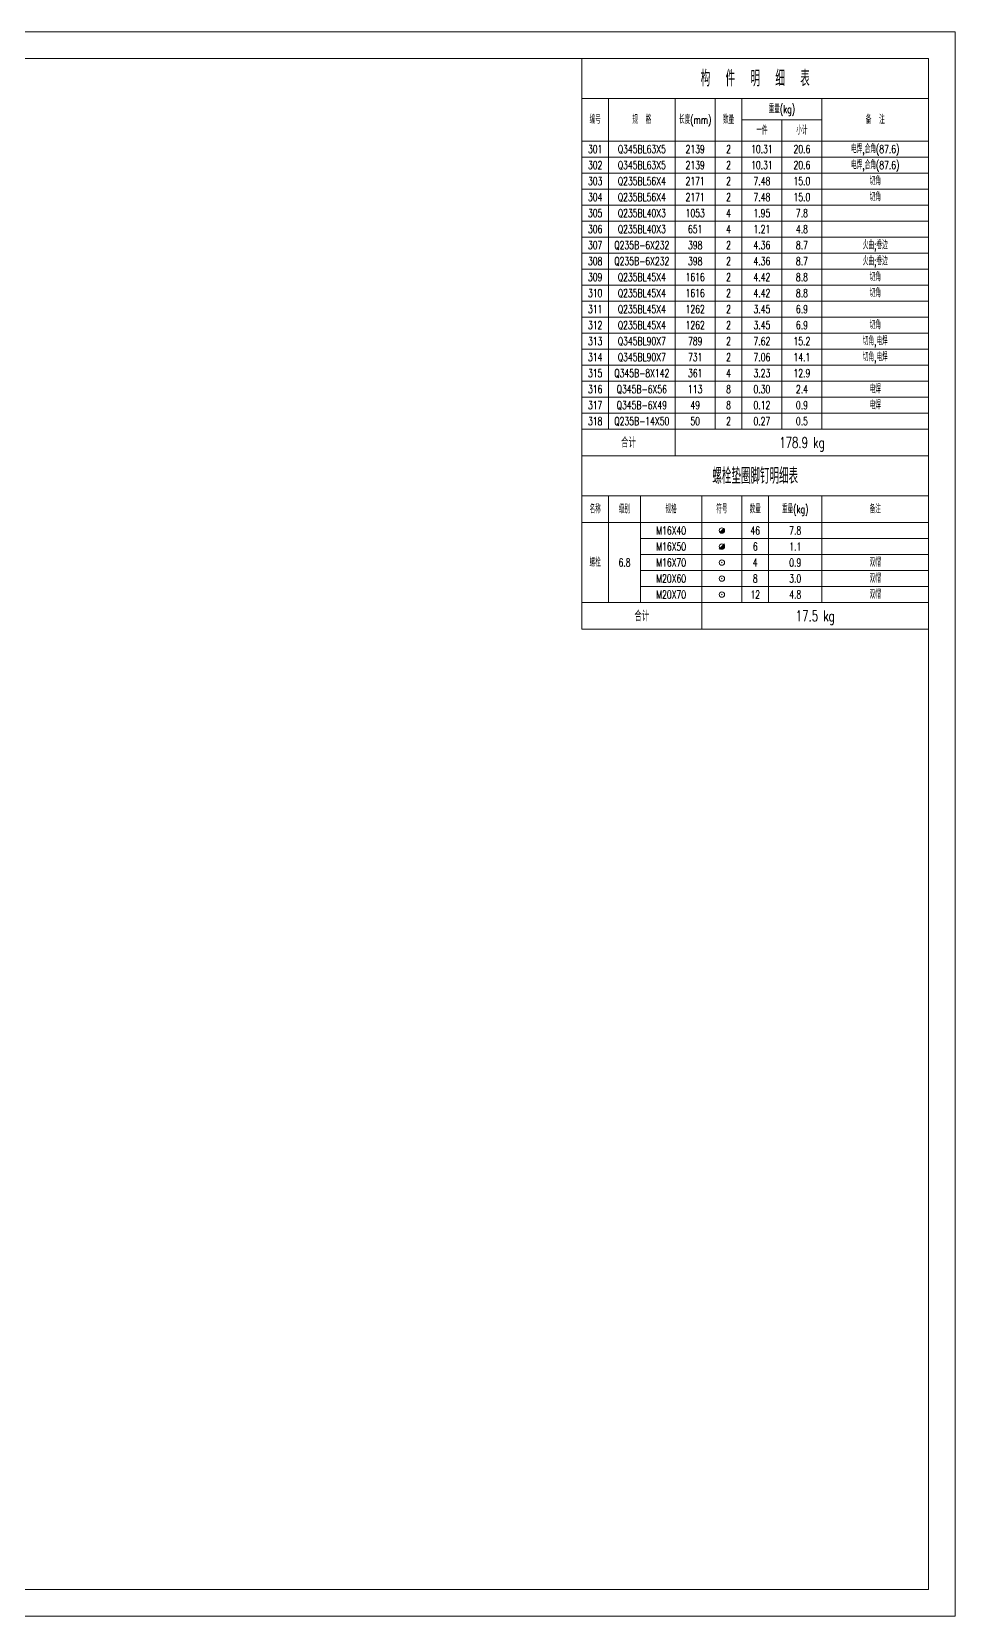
# Model space of a CAD drawing. Extents: x -13400 to 20340, y -61006 to 71674.
# Drawn here: x -3505 to 3420, y 23554 to 35434 of the extents above; entities that cross this region are included whole.
import ezdxf
from ezdxf.enums import TextEntityAlignment as Align

# ---------------------------------------------------------------- set-up
doc = ezdxf.new("R2010")
doc.units = 0
doc.header["$MEASUREMENT"] = 0
doc.layers.get('0').update_dxf_attribs({"linetype": 'CONTINUOUS', "lineweight": 25})
doc.styles.get("Standard").update_dxf_attribs({"font": 'simplex.shx', "width": 0.7, "height": 3, "bigfont": 'gbhzfs.shx'})

# ---------------------------------------------------------------- blocks, each defined once
blk = doc.blocks.new('M16X40S')
at = {"color": 3, "linetype": 'Continuous', "lineweight": 13}
blk.add_line((-0.707, -0.707), (0.707, 0.707), dxfattribs=at)
blk.add_circle((0, 0), 1, dxfattribs=at)
for radius in [0.9, 0.8, 0.7, 0.6, 0.5, 0.4, 0.3, 0.2, 0.1]:
    blk.add_arc((0, 0), radius, 225, 45, dxfattribs=at)
blk = doc.blocks.new('M16X50S')
at = {"color": 3, "linetype": 'Continuous', "lineweight": 13}
blk.add_line((-1, -1), (1, 1), dxfattribs=at)
blk.add_circle((0, 0), 1, dxfattribs=at)
for radius in [0.9, 0.8, 0.7, 0.6, 0.5, 0.4, 0.3, 0.2, 0.1]:
    blk.add_arc((0, 0), radius, 225, 45, dxfattribs=at)
blk = doc.blocks.new('DefaultBolt')
at = {"color": 3, "linetype": 'Continuous', "lineweight": 13}
for p, q in [((-0.1, -0.1), (0.1, 0.1)), ((0.1, -0.1), (-0.1, 0.1))]:
    blk.add_line(p, q, dxfattribs=at)
blk.add_circle((0, 0), 1, dxfattribs=at)

msp = doc.modelspace()

# ---------------------------------------------------------------- linework, layer by layer
at = {"color": 7, "linetype": 'Continuous', "lineweight": 18}
for p, q in [((-13400.26316, 35433.99352), (3419.73684, 35433.99352)), ((3419.73684, 23553.99352), (3419.73684, 35433.99352)), ((-12900.26316, 35233.99352), (3219.73684, 35233.99352)), ((3219.73684, 23753.99352), (3219.73684, 35233.99352)), ((-12900.26316, 23753.99352), (3219.73684, 23753.99352)), ((-13400.26316, 23553.99352), (3419.73684, 23553.99352))]:
    msp.add_line(p, q, dxfattribs=at)
at = {"color": 3, "linetype": 'Continuous', "lineweight": 13}
for points in [[(619.73684, 35233.99352), (619.73684, 34933.99352), (3219.73684, 34933.99352), (3219.73684, 35233.99352)], [(619.73684, 34933.99352), (619.73684, 34613.99352), (819.73684, 34613.99352), (819.73684, 34933.99352)], [(819.73684, 34933.99352), (819.73684, 34613.99352), (1319.73684, 34613.99352), (1319.73684, 34933.99352)], [(1319.73684, 34933.99352), (1319.73684, 34613.99352), (1619.73684, 34613.99352), (1619.73684, 34933.99352)], [(1619.73684, 34933.99352), (1619.73684, 34613.99352), (1819.73684, 34613.99352), (1819.73684, 34933.99352)], [(1819.73684, 34933.99352), (1819.73684, 34773.99352), (2419.73684, 34773.99352), (2419.73684, 34933.99352)], [(2419.73684, 34933.99352), (2419.73684, 34613.99352), (3219.73684, 34613.99352), (3219.73684, 34933.99352)], [(1819.73684, 34773.99352), (1819.73684, 34613.99352), (2119.73684, 34613.99352), (2119.73684, 34773.99352)], [(2119.73684, 34773.99352), (2119.73684, 34613.99352), (2419.73684, 34613.99352), (2419.73684, 34773.99352)], [(619.73684, 34613.99352), (619.73684, 34493.99352), (819.73684, 34493.99352), (819.73684, 34613.99352)], [(819.73684, 34613.99352), (819.73684, 34493.99352), (1319.73684, 34493.99352), (1319.73684, 34613.99352)], [(1319.73684, 34613.99352), (1319.73684, 34493.99352), (1619.73684, 34493.99352), (1619.73684, 34613.99352)], [(1619.73684, 34613.99352), (1619.73684, 34493.99352), (1819.73684, 34493.99352), (1819.73684, 34613.99352)], [(1819.73684, 34613.99352), (1819.73684, 34493.99352), (2119.73684, 34493.99352), (2119.73684, 34613.99352)], [(2119.73684, 34613.99352), (2119.73684, 34493.99352), (2419.73684, 34493.99352), (2419.73684, 34613.99352)], [(2419.73684, 34613.99352), (2419.73684, 34493.99352), (3219.73684, 34493.99352), (3219.73684, 34613.99352)], [(619.73684, 34493.99352), (619.73684, 34373.99352), (819.73684, 34373.99352), (819.73684, 34493.99352)], [(819.73684, 34493.99352), (819.73684, 34373.99352), (1319.73684, 34373.99352), (1319.73684, 34493.99352)], [(1319.73684, 34493.99352), (1319.73684, 34373.99352), (1619.73684, 34373.99352), (1619.73684, 34493.99352)], [(1619.73684, 34493.99352), (1619.73684, 34373.99352), (1819.73684, 34373.99352), (1819.73684, 34493.99352)], [(1819.73684, 34493.99352), (1819.73684, 34373.99352), (2119.73684, 34373.99352), (2119.73684, 34493.99352)], [(2119.73684, 34493.99352), (2119.73684, 34373.99352), (2419.73684, 34373.99352), (2419.73684, 34493.99352)], [(2419.73684, 34493.99352), (2419.73684, 34373.99352), (3219.73684, 34373.99352), (3219.73684, 34493.99352)], [(619.73684, 34373.99352), (619.73684, 34253.99352), (819.73684, 34253.99352), (819.73684, 34373.99352)], [(819.73684, 34373.99352), (819.73684, 34253.99352), (1319.73684, 34253.99352), (1319.73684, 34373.99352)], [(1319.73684, 34373.99352), (1319.73684, 34253.99352), (1619.73684, 34253.99352), (1619.73684, 34373.99352)], [(1619.73684, 34373.99352), (1619.73684, 34253.99352), (1819.73684, 34253.99352), (1819.73684, 34373.99352)], [(1819.73684, 34373.99352), (1819.73684, 34253.99352), (2119.73684, 34253.99352), (2119.73684, 34373.99352)], [(2119.73684, 34373.99352), (2119.73684, 34253.99352), (2419.73684, 34253.99352), (2419.73684, 34373.99352)], [(2419.73684, 34373.99352), (2419.73684, 34253.99352), (3219.73684, 34253.99352), (3219.73684, 34373.99352)], [(619.73684, 34253.99352), (619.73684, 34133.99352), (819.73684, 34133.99352), (819.73684, 34253.99352)], [(819.73684, 34253.99352), (819.73684, 34133.99352), (1319.73684, 34133.99352), (1319.73684, 34253.99352)], [(1319.73684, 34253.99352), (1319.73684, 34133.99352), (1619.73684, 34133.99352), (1619.73684, 34253.99352)], [(1619.73684, 34253.99352), (1619.73684, 34133.99352), (1819.73684, 34133.99352), (1819.73684, 34253.99352)], [(1819.73684, 34253.99352), (1819.73684, 34133.99352), (2119.73684, 34133.99352), (2119.73684, 34253.99352)], [(2119.73684, 34253.99352), (2119.73684, 34133.99352), (2419.73684, 34133.99352), (2419.73684, 34253.99352)], [(2419.73684, 34253.99352), (2419.73684, 34133.99352), (3219.73684, 34133.99352), (3219.73684, 34253.99352)], [(619.73684, 34133.99352), (619.73684, 34013.99352), (819.73684, 34013.99352), (819.73684, 34133.99352)], [(819.73684, 34133.99352), (819.73684, 34013.99352), (1319.73684, 34013.99352), (1319.73684, 34133.99352)], [(1319.73684, 34133.99352), (1319.73684, 34013.99352), (1619.73684, 34013.99352), (1619.73684, 34133.99352)], [(1619.73684, 34133.99352), (1619.73684, 34013.99352), (1819.73684, 34013.99352), (1819.73684, 34133.99352)], [(1819.73684, 34133.99352), (1819.73684, 34013.99352), (2119.73684, 34013.99352), (2119.73684, 34133.99352)], [(2119.73684, 34133.99352), (2119.73684, 34013.99352), (2419.73684, 34013.99352), (2419.73684, 34133.99352)], [(2419.73684, 34133.99352), (2419.73684, 34013.99352), (3219.73684, 34013.99352), (3219.73684, 34133.99352)], [(619.73684, 34013.99352), (619.73684, 33893.99352), (819.73684, 33893.99352), (819.73684, 34013.99352)], [(819.73684, 34013.99352), (819.73684, 33893.99352), (1319.73684, 33893.99352), (1319.73684, 34013.99352)], [(1319.73684, 34013.99352), (1319.73684, 33893.99352), (1619.73684, 33893.99352), (1619.73684, 34013.99352)], [(1619.73684, 34013.99352), (1619.73684, 33893.99352), (1819.73684, 33893.99352), (1819.73684, 34013.99352)], [(1819.73684, 34013.99352), (1819.73684, 33893.99352), (2119.73684, 33893.99352), (2119.73684, 34013.99352)], [(2119.73684, 34013.99352), (2119.73684, 33893.99352), (2419.73684, 33893.99352), (2419.73684, 34013.99352)], [(2419.73684, 34013.99352), (2419.73684, 33893.99352), (3219.73684, 33893.99352), (3219.73684, 34013.99352)], [(619.73684, 33893.99352), (619.73684, 33773.99352), (819.73684, 33773.99352), (819.73684, 33893.99352)], [(819.73684, 33893.99352), (819.73684, 33773.99352), (1319.73684, 33773.99352), (1319.73684, 33893.99352)], [(1319.73684, 33893.99352), (1319.73684, 33773.99352), (1619.73684, 33773.99352), (1619.73684, 33893.99352)], [(1619.73684, 33893.99352), (1619.73684, 33773.99352), (1819.73684, 33773.99352), (1819.73684, 33893.99352)], [(1819.73684, 33893.99352), (1819.73684, 33773.99352), (2119.73684, 33773.99352), (2119.73684, 33893.99352)], [(2119.73684, 33893.99352), (2119.73684, 33773.99352), (2419.73684, 33773.99352), (2419.73684, 33893.99352)], [(2419.73684, 33893.99352), (2419.73684, 33773.99352), (3219.73684, 33773.99352), (3219.73684, 33893.99352)], [(619.73684, 33773.99352), (619.73684, 33653.99352), (819.73684, 33653.99352), (819.73684, 33773.99352)], [(819.73684, 33773.99352), (819.73684, 33653.99352), (1319.73684, 33653.99352), (1319.73684, 33773.99352)], [(1319.73684, 33773.99352), (1319.73684, 33653.99352), (1619.73684, 33653.99352), (1619.73684, 33773.99352)], [(1619.73684, 33773.99352), (1619.73684, 33653.99352), (1819.73684, 33653.99352), (1819.73684, 33773.99352)], [(1819.73684, 33773.99352), (1819.73684, 33653.99352), (2119.73684, 33653.99352), (2119.73684, 33773.99352)], [(2119.73684, 33773.99352), (2119.73684, 33653.99352), (2419.73684, 33653.99352), (2419.73684, 33773.99352)], [(2419.73684, 33773.99352), (2419.73684, 33653.99352), (3219.73684, 33653.99352), (3219.73684, 33773.99352)], [(619.73684, 33653.99352), (619.73684, 33533.99352), (819.73684, 33533.99352), (819.73684, 33653.99352)], [(819.73684, 33653.99352), (819.73684, 33533.99352), (1319.73684, 33533.99352), (1319.73684, 33653.99352)], [(1319.73684, 33653.99352), (1319.73684, 33533.99352), (1619.73684, 33533.99352), (1619.73684, 33653.99352)], [(1619.73684, 33653.99352), (1619.73684, 33533.99352), (1819.73684, 33533.99352), (1819.73684, 33653.99352)], [(1819.73684, 33653.99352), (1819.73684, 33533.99352), (2119.73684, 33533.99352), (2119.73684, 33653.99352)], [(2119.73684, 33653.99352), (2119.73684, 33533.99352), (2419.73684, 33533.99352), (2419.73684, 33653.99352)], [(2419.73684, 33653.99352), (2419.73684, 33533.99352), (3219.73684, 33533.99352), (3219.73684, 33653.99352)], [(619.73684, 33533.99352), (619.73684, 33413.99352), (819.73684, 33413.99352), (819.73684, 33533.99352)], [(819.73684, 33533.99352), (819.73684, 33413.99352), (1319.73684, 33413.99352), (1319.73684, 33533.99352)], [(1319.73684, 33533.99352), (1319.73684, 33413.99352), (1619.73684, 33413.99352), (1619.73684, 33533.99352)], [(1619.73684, 33533.99352), (1619.73684, 33413.99352), (1819.73684, 33413.99352), (1819.73684, 33533.99352)], [(1819.73684, 33533.99352), (1819.73684, 33413.99352), (2119.73684, 33413.99352), (2119.73684, 33533.99352)], [(2119.73684, 33533.99352), (2119.73684, 33413.99352), (2419.73684, 33413.99352), (2419.73684, 33533.99352)], [(2419.73684, 33533.99352), (2419.73684, 33413.99352), (3219.73684, 33413.99352), (3219.73684, 33533.99352)], [(619.73684, 33413.99352), (619.73684, 33293.99352), (819.73684, 33293.99352), (819.73684, 33413.99352)], [(819.73684, 33413.99352), (819.73684, 33293.99352), (1319.73684, 33293.99352), (1319.73684, 33413.99352)], [(1319.73684, 33413.99352), (1319.73684, 33293.99352), (1619.73684, 33293.99352), (1619.73684, 33413.99352)], [(1619.73684, 33413.99352), (1619.73684, 33293.99352), (1819.73684, 33293.99352), (1819.73684, 33413.99352)], [(1819.73684, 33413.99352), (1819.73684, 33293.99352), (2119.73684, 33293.99352), (2119.73684, 33413.99352)], [(2119.73684, 33413.99352), (2119.73684, 33293.99352), (2419.73684, 33293.99352), (2419.73684, 33413.99352)], [(2419.73684, 33413.99352), (2419.73684, 33293.99352), (3219.73684, 33293.99352), (3219.73684, 33413.99352)], [(619.73684, 33293.99352), (619.73684, 33173.99352), (819.73684, 33173.99352), (819.73684, 33293.99352)], [(819.73684, 33293.99352), (819.73684, 33173.99352), (1319.73684, 33173.99352), (1319.73684, 33293.99352)], [(1319.73684, 33293.99352), (1319.73684, 33173.99352), (1619.73684, 33173.99352), (1619.73684, 33293.99352)], [(1619.73684, 33293.99352), (1619.73684, 33173.99352), (1819.73684, 33173.99352), (1819.73684, 33293.99352)], [(1819.73684, 33293.99352), (1819.73684, 33173.99352), (2119.73684, 33173.99352), (2119.73684, 33293.99352)], [(2119.73684, 33293.99352), (2119.73684, 33173.99352), (2419.73684, 33173.99352), (2419.73684, 33293.99352)], [(2419.73684, 33293.99352), (2419.73684, 33173.99352), (3219.73684, 33173.99352), (3219.73684, 33293.99352)], [(619.73684, 33173.99352), (619.73684, 33053.99352), (819.73684, 33053.99352), (819.73684, 33173.99352)], [(819.73684, 33173.99352), (819.73684, 33053.99352), (1319.73684, 33053.99352), (1319.73684, 33173.99352)], [(1319.73684, 33173.99352), (1319.73684, 33053.99352), (1619.73684, 33053.99352), (1619.73684, 33173.99352)], [(1619.73684, 33173.99352), (1619.73684, 33053.99352), (1819.73684, 33053.99352), (1819.73684, 33173.99352)], [(1819.73684, 33173.99352), (1819.73684, 33053.99352), (2119.73684, 33053.99352), (2119.73684, 33173.99352)], [(2119.73684, 33173.99352), (2119.73684, 33053.99352), (2419.73684, 33053.99352), (2419.73684, 33173.99352)], [(2419.73684, 33173.99352), (2419.73684, 33053.99352), (3219.73684, 33053.99352), (3219.73684, 33173.99352)], [(619.73684, 33053.99352), (619.73684, 32933.99352), (819.73684, 32933.99352), (819.73684, 33053.99352)], [(819.73684, 33053.99352), (819.73684, 32933.99352), (1319.73684, 32933.99352), (1319.73684, 33053.99352)], [(1319.73684, 33053.99352), (1319.73684, 32933.99352), (1619.73684, 32933.99352), (1619.73684, 33053.99352)], [(1619.73684, 33053.99352), (1619.73684, 32933.99352), (1819.73684, 32933.99352), (1819.73684, 33053.99352)], [(1819.73684, 33053.99352), (1819.73684, 32933.99352), (2119.73684, 32933.99352), (2119.73684, 33053.99352)], [(2119.73684, 33053.99352), (2119.73684, 32933.99352), (2419.73684, 32933.99352), (2419.73684, 33053.99352)], [(2419.73684, 33053.99352), (2419.73684, 32933.99352), (3219.73684, 32933.99352), (3219.73684, 33053.99352)], [(619.73684, 32933.99352), (619.73684, 32813.99352), (819.73684, 32813.99352), (819.73684, 32933.99352)], [(819.73684, 32933.99352), (819.73684, 32813.99352), (1319.73684, 32813.99352), (1319.73684, 32933.99352)], [(1319.73684, 32933.99352), (1319.73684, 32813.99352), (1619.73684, 32813.99352), (1619.73684, 32933.99352)], [(1619.73684, 32933.99352), (1619.73684, 32813.99352), (1819.73684, 32813.99352), (1819.73684, 32933.99352)], [(1819.73684, 32933.99352), (1819.73684, 32813.99352), (2119.73684, 32813.99352), (2119.73684, 32933.99352)], [(2119.73684, 32933.99352), (2119.73684, 32813.99352), (2419.73684, 32813.99352), (2419.73684, 32933.99352)], [(2419.73684, 32933.99352), (2419.73684, 32813.99352), (3219.73684, 32813.99352), (3219.73684, 32933.99352)], [(619.73684, 32813.99352), (619.73684, 32693.99352), (819.73684, 32693.99352), (819.73684, 32813.99352)], [(819.73684, 32813.99352), (819.73684, 32693.99352), (1319.73684, 32693.99352), (1319.73684, 32813.99352)], [(1319.73684, 32813.99352), (1319.73684, 32693.99352), (1619.73684, 32693.99352), (1619.73684, 32813.99352)], [(1619.73684, 32813.99352), (1619.73684, 32693.99352), (1819.73684, 32693.99352), (1819.73684, 32813.99352)], [(1819.73684, 32813.99352), (1819.73684, 32693.99352), (2119.73684, 32693.99352), (2119.73684, 32813.99352)], [(2119.73684, 32813.99352), (2119.73684, 32693.99352), (2419.73684, 32693.99352), (2419.73684, 32813.99352)], [(2419.73684, 32813.99352), (2419.73684, 32693.99352), (3219.73684, 32693.99352), (3219.73684, 32813.99352)], [(619.73684, 32693.99352), (619.73684, 32573.99352), (819.73684, 32573.99352), (819.73684, 32693.99352)], [(819.73684, 32693.99352), (819.73684, 32573.99352), (1319.73684, 32573.99352), (1319.73684, 32693.99352)], [(1319.73684, 32693.99352), (1319.73684, 32573.99352), (1619.73684, 32573.99352), (1619.73684, 32693.99352)], [(1619.73684, 32693.99352), (1619.73684, 32573.99352), (1819.73684, 32573.99352), (1819.73684, 32693.99352)], [(1819.73684, 32693.99352), (1819.73684, 32573.99352), (2119.73684, 32573.99352), (2119.73684, 32693.99352)], [(2119.73684, 32693.99352), (2119.73684, 32573.99352), (2419.73684, 32573.99352), (2419.73684, 32693.99352)], [(2419.73684, 32693.99352), (2419.73684, 32573.99352), (3219.73684, 32573.99352), (3219.73684, 32693.99352)], [(619.73684, 32573.99352), (619.73684, 32453.99352), (819.73684, 32453.99352), (819.73684, 32573.99352)], [(819.73684, 32573.99352), (819.73684, 32453.99352), (1319.73684, 32453.99352), (1319.73684, 32573.99352)], [(1319.73684, 32573.99352), (1319.73684, 32453.99352), (1619.73684, 32453.99352), (1619.73684, 32573.99352)], [(1619.73684, 32573.99352), (1619.73684, 32453.99352), (1819.73684, 32453.99352), (1819.73684, 32573.99352)], [(1819.73684, 32573.99352), (1819.73684, 32453.99352), (2119.73684, 32453.99352), (2119.73684, 32573.99352)], [(2119.73684, 32573.99352), (2119.73684, 32453.99352), (2419.73684, 32453.99352), (2419.73684, 32573.99352)], [(2419.73684, 32573.99352), (2419.73684, 32453.99352), (3219.73684, 32453.99352), (3219.73684, 32573.99352)], [(619.73684, 32453.99352), (619.73684, 32253.99352), (1319.73684, 32253.99352), (1319.73684, 32453.99352)], [(1319.73684, 32453.99352), (1319.73684, 32253.99352), (3219.73684, 32253.99352), (3219.73684, 32453.99352)], [(619.73684, 32253.99352), (619.73684, 31953.99352), (3219.73684, 31953.99352), (3219.73684, 32253.99352)], [(619.73684, 31953.99352), (619.73684, 31753.99352), (819.73684, 31753.99352), (819.73684, 31953.99352)], [(819.73684, 31953.99352), (819.73684, 31753.99352), (1059.73684, 31753.99352), (1059.73684, 31953.99352)], [(1059.73684, 31953.99352), (1059.73684, 31753.99352), (1519.73684, 31753.99352), (1519.73684, 31953.99352)], [(1519.73684, 31953.99352), (1519.73684, 31753.99352), (1819.73684, 31753.99352), (1819.73684, 31953.99352)], [(1819.73684, 31953.99352), (1819.73684, 31753.99352), (2019.73684, 31753.99352), (2019.73684, 31953.99352)], [(2019.73684, 31953.99352), (2019.73684, 31753.99352), (2419.73684, 31753.99352), (2419.73684, 31953.99352)], [(2419.73684, 31953.99352), (2419.73684, 31753.99352), (3219.73684, 31753.99352), (3219.73684, 31953.99352)], [(619.73684, 31753.99352), (619.73684, 31153.99352), (819.73684, 31153.99352), (819.73684, 31753.99352)], [(819.73684, 31753.99352), (819.73684, 31153.99352), (1059.73684, 31153.99352), (1059.73684, 31753.99352)], [(1059.73684, 31753.99352), (1059.73684, 31633.99352), (1519.73684, 31633.99352), (1519.73684, 31753.99352)], [(1519.73684, 31753.99352), (1519.73684, 31633.99352), (1819.73684, 31633.99352), (1819.73684, 31753.99352)], [(1819.73684, 31753.99352), (1819.73684, 31633.99352), (2019.73684, 31633.99352), (2019.73684, 31753.99352)], [(2019.73684, 31753.99352), (2019.73684, 31633.99352), (2419.73684, 31633.99352), (2419.73684, 31753.99352)], [(2419.73684, 31753.99352), (2419.73684, 31633.99352), (3219.73684, 31633.99352), (3219.73684, 31753.99352)], [(1059.73684, 31633.99352), (1059.73684, 31513.99352), (1519.73684, 31513.99352), (1519.73684, 31633.99352)], [(1519.73684, 31633.99352), (1519.73684, 31513.99352), (1819.73684, 31513.99352), (1819.73684, 31633.99352)], [(1819.73684, 31633.99352), (1819.73684, 31513.99352), (2019.73684, 31513.99352), (2019.73684, 31633.99352)], [(2019.73684, 31633.99352), (2019.73684, 31513.99352), (2419.73684, 31513.99352), (2419.73684, 31633.99352)], [(2419.73684, 31633.99352), (2419.73684, 31513.99352), (3219.73684, 31513.99352), (3219.73684, 31633.99352)], [(1059.73684, 31513.99352), (1059.73684, 31393.99352), (1519.73684, 31393.99352), (1519.73684, 31513.99352)], [(1519.73684, 31513.99352), (1519.73684, 31393.99352), (1819.73684, 31393.99352), (1819.73684, 31513.99352)], [(1819.73684, 31513.99352), (1819.73684, 31393.99352), (2019.73684, 31393.99352), (2019.73684, 31513.99352)], [(2019.73684, 31513.99352), (2019.73684, 31393.99352), (2419.73684, 31393.99352), (2419.73684, 31513.99352)], [(2419.73684, 31513.99352), (2419.73684, 31393.99352), (3219.73684, 31393.99352), (3219.73684, 31513.99352)], [(1059.73684, 31393.99352), (1059.73684, 31273.99352), (1519.73684, 31273.99352), (1519.73684, 31393.99352)], [(1519.73684, 31393.99352), (1519.73684, 31273.99352), (1819.73684, 31273.99352), (1819.73684, 31393.99352)], [(1819.73684, 31393.99352), (1819.73684, 31273.99352), (2019.73684, 31273.99352), (2019.73684, 31393.99352)], [(2019.73684, 31393.99352), (2019.73684, 31273.99352), (2419.73684, 31273.99352), (2419.73684, 31393.99352)], [(2419.73684, 31393.99352), (2419.73684, 31273.99352), (3219.73684, 31273.99352), (3219.73684, 31393.99352)], [(1059.73684, 31273.99352), (1059.73684, 31153.99352), (1519.73684, 31153.99352), (1519.73684, 31273.99352)], [(1519.73684, 31273.99352), (1519.73684, 31153.99352), (1819.73684, 31153.99352), (1819.73684, 31273.99352)], [(1819.73684, 31273.99352), (1819.73684, 31153.99352), (2019.73684, 31153.99352), (2019.73684, 31273.99352)], [(2019.73684, 31273.99352), (2019.73684, 31153.99352), (2419.73684, 31153.99352), (2419.73684, 31273.99352)], [(2419.73684, 31273.99352), (2419.73684, 31153.99352), (3219.73684, 31153.99352), (3219.73684, 31273.99352)], [(619.73684, 31153.99352), (619.73684, 30953.99352), (1519.73684, 30953.99352), (1519.73684, 31153.99352)], [(1519.73684, 31153.99352), (1519.73684, 30953.99352), (3219.73684, 30953.99352), (3219.73684, 31153.99352)]]:
    msp.add_lwpolyline(points, close=True, dxfattribs=at)

# ---------------------------------------------------------------- block references
at = {"color": 3, "linetype": 'Continuous', "lineweight": 13, "xscale": 20, "yscale": 20, "zscale": 20}
for name, p in [('M16X40S', (1669.73684, 31693.99352)), ('M16X50S', (1669.73684, 31573.99352)), ('DefaultBolt', (1669.73684, 31453.99352)), ('DefaultBolt', (1669.73684, 31333.99352)), ('DefaultBolt', (1669.73684, 31213.99352))]:
    msp.add_blockref(name, p, dxfattribs=at)

# ---------------------------------------------------------------- texts
at = {"color": 3, "linetype": 'Continuous', "lineweight": 13, "width": 0.7}
for s, height, p in [('构  件  明  细  表', 120, (1919.73684, 35083.99352)), ('编号', 60, (719.73684, 34773.99352)), ('规  格', 60, (1069.73684, 34773.99352)), ('长度(mm)', 60, (1469.73684, 34773.99352)), ('数量', 60, (1719.73684, 34773.99352)), ('重量(kg)', 60, (2119.73684, 34853.99352)), ('备  注', 60, (2819.73684, 34773.99352)), ('一件', 60, (1969.73684, 34693.99352)), ('小计', 60, (2269.73684, 34693.99352)), ('301', 60, (719.73684, 34553.99352)), ('Q345BL63X5', 60, (1069.73684, 34553.99352)), ('2139', 60, (1469.73684, 34553.99352)), ('2', 60, (1719.73684, 34553.99352)), ('10.31', 60, (1969.73684, 34553.99352)), ('20.6', 60, (2269.73684, 34553.99352)), ('电焊,合角(87.6)', 60, (2819.73684, 34553.99352)), ('302', 60, (719.73684, 34433.99352)), ('Q345BL63X5', 60, (1069.73684, 34433.99352)), ('2139', 60, (1469.73684, 34433.99352)), ('2', 60, (1719.73684, 34433.99352)), ('10.31', 60, (1969.73684, 34433.99352)), ('20.6', 60, (2269.73684, 34433.99352)), ('电焊,合角(87.6)', 60, (2819.73684, 34433.99352)), ('303', 60, (719.73684, 34313.99352)), ('Q235BL56X4', 60, (1069.73684, 34313.99352)), ('2171', 60, (1469.73684, 34313.99352)), ('2', 60, (1719.73684, 34313.99352)), ('7.48', 60, (1969.73684, 34313.99352)), ('15.0', 60, (2269.73684, 34313.99352)), ('切角', 60, (2819.73684, 34313.99352)), ('304', 60, (719.73684, 34193.99352)), ('Q235BL56X4', 60, (1069.73684, 34193.99352)), ('2171', 60, (1469.73684, 34193.99352)), ('2', 60, (1719.73684, 34193.99352)), ('7.48', 60, (1969.73684, 34193.99352)), ('15.0', 60, (2269.73684, 34193.99352)), ('切角', 60, (2819.73684, 34193.99352)), ('305', 60, (719.73684, 34073.99352)), ('Q235BL40X3', 60, (1069.73684, 34073.99352)), ('1053', 60, (1469.73684, 34073.99352)), ('4', 60, (1719.73684, 34073.99352)), ('1.95', 60, (1969.73684, 34073.99352)), ('7.8', 60, (2269.73684, 34073.99352)), ('306', 60, (719.73684, 33953.99352)), ('Q235BL40X3', 60, (1069.73684, 33953.99352)), ('651', 60, (1469.73684, 33953.99352)), ('4', 60, (1719.73684, 33953.99352)), ('1.21', 60, (1969.73684, 33953.99352)), ('4.8', 60, (2269.73684, 33953.99352)), ('307', 60, (719.73684, 33833.99352)), ('Q235B-6X232', 60, (1069.73684, 33833.99352)), ('398', 60, (1469.73684, 33833.99352)), ('2', 60, (1719.73684, 33833.99352)), ('4.36', 60, (1969.73684, 33833.99352)), ('8.7', 60, (2269.73684, 33833.99352)), ('火曲;卷边', 60, (2819.73684, 33833.99352)), ('308', 60, (719.73684, 33713.99352)), ('Q235B-6X232', 60, (1069.73684, 33713.99352)), ('398', 60, (1469.73684, 33713.99352)), ('2', 60, (1719.73684, 33713.99352)), ('4.36', 60, (1969.73684, 33713.99352)), ('8.7', 60, (2269.73684, 33713.99352)), ('火曲;卷边', 60, (2819.73684, 33713.99352)), ('309', 60, (719.73684, 33593.99352)), ('Q235BL45X4', 60, (1069.73684, 33593.99352)), ('1616', 60, (1469.73684, 33593.99352)), ('2', 60, (1719.73684, 33593.99352)), ('4.42', 60, (1969.73684, 33593.99352)), ('8.8', 60, (2269.73684, 33593.99352)), ('切角', 60, (2819.73684, 33593.99352)), ('310', 60, (719.73684, 33473.99352)), ('Q235BL45X4', 60, (1069.73684, 33473.99352)), ('1616', 60, (1469.73684, 33473.99352)), ('2', 60, (1719.73684, 33473.99352)), ('4.42', 60, (1969.73684, 33473.99352)), ('8.8', 60, (2269.73684, 33473.99352)), ('切角', 60, (2819.73684, 33473.99352)), ('311', 60, (719.73684, 33353.99352)), ('Q235BL45X4', 60, (1069.73684, 33353.99352)), ('1262', 60, (1469.73684, 33353.99352)), ('2', 60, (1719.73684, 33353.99352)), ('3.45', 60, (1969.73684, 33353.99352)), ('6.9', 60, (2269.73684, 33353.99352)), ('切角', 60, (2819.73684, 33233.99352)), ('312', 60, (719.73684, 33233.99352)), ('Q235BL45X4', 60, (1069.73684, 33233.99352)), ('1262', 60, (1469.73684, 33233.99352)), ('2', 60, (1719.73684, 33233.99352)), ('3.45', 60, (1969.73684, 33233.99352)), ('6.9', 60, (2269.73684, 33233.99352)), ('切角,电焊', 60, (2819.73684, 33113.99352)), ('313', 60, (719.73684, 33113.99352)), ('Q345BL90X7', 60, (1069.73684, 33113.99352)), ('789', 60, (1469.73684, 33113.99352)), ('2', 60, (1719.73684, 33113.99352)), ('7.62', 60, (1969.73684, 33113.99352)), ('15.2', 60, (2269.73684, 33113.99352)), ('切角,电焊', 60, (2819.73684, 32993.99352)), ('314', 60, (719.73684, 32993.99352)), ('Q345BL90X7', 60, (1069.73684, 32993.99352)), ('731', 60, (1469.73684, 32993.99352)), ('2', 60, (1719.73684, 32993.99352)), ('7.06', 60, (1969.73684, 32993.99352)), ('14.1', 60, (2269.73684, 32993.99352)), ('315', 60, (719.73684, 32873.99352)), ('Q345B-8X142', 60, (1069.73684, 32873.99352)), ('361', 60, (1469.73684, 32873.99352)), ('4', 60, (1719.73684, 32873.99352)), ('3.23', 60, (1969.73684, 32873.99352)), ('12.9', 60, (2269.73684, 32873.99352)), ('电焊', 60, (2819.73684, 32753.99352)), ('316', 60, (719.73684, 32753.99352)), ('Q345B-6X56', 60, (1069.73684, 32753.99352)), ('113', 60, (1469.73684, 32753.99352)), ('8', 60, (1719.73684, 32753.99352)), ('0.30', 60, (1969.73684, 32753.99352)), ('2.4', 60, (2269.73684, 32753.99352)), ('电焊', 60, (2819.73684, 32633.99352)), ('317', 60, (719.73684, 32633.99352)), ('Q345B-6X49', 60, (1069.73684, 32633.99352)), ('49', 60, (1469.73684, 32633.99352)), ('8', 60, (1719.73684, 32633.99352)), ('0.12', 60, (1969.73684, 32633.99352)), ('0.9', 60, (2269.73684, 32633.99352)), ('318', 60, (719.73684, 32513.99352)), ('Q235B-14X50', 60, (1069.73684, 32513.99352)), ('50', 60, (1469.73684, 32513.99352)), ('2', 60, (1719.73684, 32513.99352)), ('0.27', 60, (1969.73684, 32513.99352)), ('0.5', 60, (2269.73684, 32513.99352)), ('合计', 80, (969.73684, 32353.99352)), ('178.9 kg', 80, (2269.73684, 32353.99352)), ('螺栓垫圈脚钉明细表', 120, (1919.73684, 32103.99352)), ('名称', 60, (719.73684, 31853.99352)), ('级别', 60, (939.73684, 31853.99352)), ('规格', 60, (1289.73684, 31853.99352)), ('符号', 60, (1669.73684, 31853.99352)), ('数量', 60, (1919.73684, 31853.99352)), ('重量(kg)', 60, (2219.73684, 31853.99352)), ('备注', 60, (2819.73684, 31853.99352)), ('M16X40', 60, (1289.73684, 31693.99352)), ('46', 60, (1919.73684, 31693.99352)), ('7.8', 60, (2219.73684, 31693.99352)), ('M16X50', 60, (1289.73684, 31573.99352)), ('6', 60, (1919.73684, 31573.99352)), ('1.1', 60, (2219.73684, 31573.99352)), ('螺栓', 60, (719.73684, 31453.99352)), ('6.8', 60, (939.73684, 31453.99352)), ('M16X70', 60, (1289.73684, 31453.99352)), ('4', 60, (1919.73684, 31453.99352)), ('0.9', 60, (2219.73684, 31453.99352)), ('双帽', 60, (2819.73684, 31453.99352)), ('M20X60', 60, (1289.73684, 31333.99352)), ('8', 60, (1919.73684, 31333.99352)), ('3.0', 60, (2219.73684, 31333.99352)), ('双帽', 60, (2819.73684, 31333.99352)), ('双帽', 60, (2819.73684, 31213.99352)), ('M20X70', 60, (1289.73684, 31213.99352)), ('12', 60, (1919.73684, 31213.99352)), ('4.8', 60, (2219.73684, 31213.99352)), ('合计', 80, (1069.73684, 31053.99352)), ('17.5 kg', 80, (2369.73684, 31053.99352))]:
    msp.add_text(s, height=height, dxfattribs=at).set_placement(p, align=Align.MIDDLE_CENTER)

doc.saveas('drawing.dxf')
